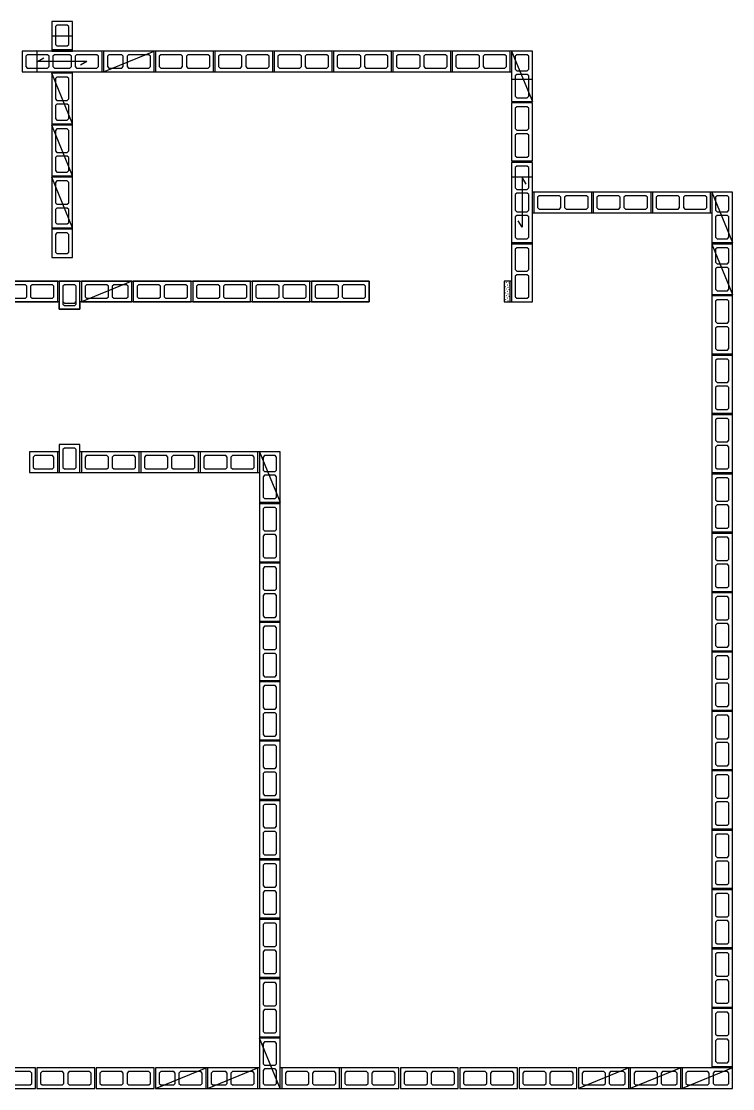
# Model space of a CAD drawing. Header units: metres. Extents: x 4.9 to 18, y -11.1 to 0.5.
# Drawn here: x 13.22 to 18.02, y -11.12 to -3.93 of the extents above; entities that cross this region are included whole.
import ezdxf

# ---------------------------------------------------------------- set-up
doc = ezdxf.new("R2010")
doc.units = ezdxf.units.M
doc.linetypes.add('ESTILO_TQS_0005', pattern=[0.4, 0.3, -0.1])
doc.layers.add('ESTRUTURA - ARQ-STA - BLOCOS_ESTRUTURAIS', color=250, linetype='Continuous')
doc.layers.add('F2_LAZOS_ALVENARIA', color=7, linetype='Continuous')

msp = doc.modelspace()

# ---------------------------------------------------------------- linework, layer by layer
at = {"layer": 'ESTRUTURA - ARQ-STA - BLOCOS_ESTRUTURAIS'}
for p, q in [((13.7799, -4.27), (14.1199, -4.13)), ((16.5299, -4.13), (16.6699, -4.47)), ((13.3337, -4.2), (13.377, -4.175)), ((13.6662, -4.2), (13.3337, -4.2)), ((13.6662, -4.2), (13.6229, -4.225)), ((13.5699, -4.62), (13.4299, -4.28)), ((13.5699, -4.97), (13.4299, -4.63)), ((13.5699, -5.32), (13.4299, -4.98)), ((16.5999, -4.9837), (16.5999, -5.3162)), ((16.5999, -4.9837), (16.6249, -5.027)), ((17.8799, -5.08), (18.0199, -5.42)), ((16.5999, -5.3162), (16.5749, -5.2729)), ((17.8799, -5.43), (18.0199, -5.77)), ((13.9699, -5.68), (13.6299, -5.82)), ((16.4799, -5.6816), (16.4799, -5.6816)), ((16.4799, -5.7037), (16.4799, -5.7037)), ((16.4799, -5.7258), (16.4799, -5.7258)), ((16.4799, -5.7479), (16.4799, -5.7479)), ((16.4832, -5.7446), (16.485, -5.7429)), ((16.4834, -5.7003), (16.4851, -5.6985)), ((16.4889, -5.7169), (16.4907, -5.7151)), ((16.4944, -5.7334), (16.4962, -5.7317)), ((16.4946, -5.6891), (16.4964, -5.6873)), ((16.4999, -5.75), (16.5017, -5.7482)), ((16.5001, -5.7056), (16.5019, -5.7039)), ((16.5056, -5.7222), (16.5074, -5.7204)), ((16.5088, -5.7191), (16.5088, -5.7191)), ((16.5112, -5.7388), (16.5129, -5.737)), ((16.5113, -5.6944), (16.5131, -5.6926)), ((16.5169, -5.711), (16.5186, -5.7092)), ((16.5176, -5.6881), (16.5176, -5.6881)), ((13.5049, -5.8175), (13.5149, -5.8275)), ((13.5849, -5.8275), (13.5949, -5.8175)), ((16.4799, -5.77), (16.4799, -5.77)), ((16.4799, -5.7921), (16.4799, -5.7921)), ((16.4799, -5.8142), (16.4799, -5.8142)), ((16.4823, -5.8119), (16.4823, -5.8119)), ((16.4828, -5.7892), (16.4846, -5.7874)), ((16.4882, -5.8059), (16.4899, -5.8042)), ((16.4887, -5.7612), (16.4905, -5.7595)), ((16.4911, -5.7809), (16.4911, -5.7809)), ((16.4941, -5.778), (16.4958, -5.7762)), ((16.4962, -5.82), (16.4962, -5.82)), ((16.4994, -5.7947), (16.5012, -5.793)), ((16.5047, -5.8115), (16.5065, -5.8097)), ((16.5053, -5.7667), (16.507, -5.765)), ((16.5106, -5.7835), (16.5124, -5.7817)), ((16.516, -5.8002), (16.5177, -5.7985)), ((16.5165, -5.7555), (16.5183, -5.7538)), ((16.5183, -5.82), (16.5183, -5.82)), ((13.5149, -5.8275), (13.5849, -5.8275)), ((14.8299, -6.83), (14.9699, -7.17)), ((14.9699, -11.12), (14.8299, -10.78)), ((14.1299, -11.12), (14.4699, -10.98)), ((14.4799, -11.12), (14.8199, -10.98)), ((17.3199, -10.98), (16.9799, -11.12)), ((17.6699, -10.98), (17.3299, -11.12)), ((18.0199, -10.98), (17.6799, -11.12))]:
    msp.add_line(p, q, dxfattribs=at)
at = {"layer": 'ESTRUTURA - ARQ-STA - BLOCOS_ESTRUTURAIS', "linetype": 'Continuous'}
msp.add_lwpolyline([(13.5699, -4.12), (13.5699, -3.93), (13.4299, -3.93), (13.4299, -4.12), (13.5699, -4.12)], dxfattribs=at)
at = {"layer": 'ESTRUTURA - ARQ-STA - BLOCOS_ESTRUTURAIS', "linetype": 'ESTILO_TQS_0005'}
msp.add_lwpolyline([(13.5349, -4.095), (13.5449, -4.085), (13.5449, -3.965), (13.5349, -3.955), (13.4649, -3.955), (13.4549, -3.965), (13.4549, -4.085), (13.4649, -4.095), (13.5349, -4.095)], dxfattribs=at)
at = {"layer": 'ESTRUTURA - ARQ-STA - BLOCOS_ESTRUTURAIS'}
for points in [[(13.2299, -4.27), (13.7699, -4.27), (13.7699, -4.13), (13.2299, -4.13), (13.2299, -4.27)], [(13.2549, -4.235), (13.2649, -4.245), (13.4024, -4.245), (13.4124, -4.235), (13.4124, -4.165), (13.4024, -4.155), (13.2649, -4.155), (13.2549, -4.165), (13.2549, -4.235)], [(13.4374, -4.235), (13.4474, -4.245), (13.5524, -4.245), (13.5624, -4.235), (13.5624, -4.165), (13.5524, -4.155), (13.4474, -4.155), (13.4374, -4.165), (13.4374, -4.235)], [(13.5874, -4.235), (13.5974, -4.245), (13.7349, -4.245), (13.7449, -4.235), (13.7449, -4.165), (13.7349, -4.155), (13.5974, -4.155), (13.5874, -4.165), (13.5874, -4.235)], [(13.7799, -4.27), (14.1199, -4.27), (14.1199, -4.13), (13.7799, -4.13), (13.7799, -4.27)], [(13.8049, -4.235), (13.8149, -4.245), (13.9024, -4.245), (13.9124, -4.235), (13.9124, -4.165), (13.9024, -4.155), (13.8149, -4.155), (13.8049, -4.165), (13.8049, -4.235)], [(13.9374, -4.235), (13.9474, -4.245), (14.0849, -4.245), (14.0949, -4.235), (14.0949, -4.165), (14.0849, -4.155), (13.9474, -4.155), (13.9374, -4.165), (13.9374, -4.235)], [(14.5199, -4.13), (14.1299, -4.13), (14.1299, -4.27), (14.5199, -4.27), (14.5199, -4.13)], [(14.3124, -4.165), (14.3024, -4.155), (14.1649, -4.155), (14.1549, -4.165), (14.1549, -4.235), (14.1649, -4.245), (14.3024, -4.245), (14.3124, -4.235), (14.3124, -4.165)], [(14.4949, -4.165), (14.4849, -4.155), (14.3474, -4.155), (14.3374, -4.165), (14.3374, -4.235), (14.3474, -4.245), (14.4849, -4.245), (14.4949, -4.235), (14.4949, -4.165)], [(14.9199, -4.13), (14.5299, -4.13), (14.5299, -4.27), (14.9199, -4.27), (14.9199, -4.13)], [(14.7124, -4.165), (14.7024, -4.155), (14.5649, -4.155), (14.5549, -4.165), (14.5549, -4.235), (14.5649, -4.245), (14.7024, -4.245), (14.7124, -4.235), (14.7124, -4.165)], [(14.8949, -4.165), (14.8849, -4.155), (14.7474, -4.155), (14.7374, -4.165), (14.7374, -4.235), (14.7474, -4.245), (14.8849, -4.245), (14.8949, -4.235), (14.8949, -4.165)], [(15.3199, -4.13), (14.9299, -4.13), (14.9299, -4.27), (15.3199, -4.27), (15.3199, -4.13)], [(15.1124, -4.165), (15.1024, -4.155), (14.9649, -4.155), (14.9549, -4.165), (14.9549, -4.235), (14.9649, -4.245), (15.1024, -4.245), (15.1124, -4.235), (15.1124, -4.165)], [(15.2949, -4.165), (15.2849, -4.155), (15.1474, -4.155), (15.1374, -4.165), (15.1374, -4.235), (15.1474, -4.245), (15.2849, -4.245), (15.2949, -4.235), (15.2949, -4.165)], [(15.7199, -4.13), (15.3299, -4.13), (15.3299, -4.27), (15.7199, -4.27), (15.7199, -4.13)], [(15.5124, -4.165), (15.5024, -4.155), (15.3649, -4.155), (15.3549, -4.165), (15.3549, -4.235), (15.3649, -4.245), (15.5024, -4.245), (15.5124, -4.235), (15.5124, -4.165)], [(15.6949, -4.165), (15.6849, -4.155), (15.5474, -4.155), (15.5374, -4.165), (15.5374, -4.235), (15.5474, -4.245), (15.6849, -4.245), (15.6949, -4.235), (15.6949, -4.165)], [(16.1199, -4.13), (15.7299, -4.13), (15.7299, -4.27), (16.1199, -4.27), (16.1199, -4.13)], [(15.9124, -4.165), (15.9024, -4.155), (15.7649, -4.155), (15.7549, -4.165), (15.7549, -4.235), (15.7649, -4.245), (15.9024, -4.245), (15.9124, -4.235), (15.9124, -4.165)], [(16.0949, -4.165), (16.0849, -4.155), (15.9474, -4.155), (15.9374, -4.165), (15.9374, -4.235), (15.9474, -4.245), (16.0849, -4.245), (16.0949, -4.235), (16.0949, -4.165)], [(16.5199, -4.13), (16.1299, -4.13), (16.1299, -4.27), (16.5199, -4.27), (16.5199, -4.13)], [(16.3124, -4.165), (16.3024, -4.155), (16.1649, -4.155), (16.1549, -4.165), (16.1549, -4.235), (16.1649, -4.245), (16.3024, -4.245), (16.3124, -4.235), (16.3124, -4.165)], [(16.4949, -4.165), (16.4849, -4.155), (16.3474, -4.155), (16.3374, -4.165), (16.3374, -4.235), (16.3474, -4.245), (16.4849, -4.245), (16.4949, -4.235), (16.4949, -4.165)], [(16.5299, -4.13), (16.5299, -4.47), (16.6699, -4.47), (16.6699, -4.13), (16.5299, -4.13)], [(16.5649, -4.155), (16.5549, -4.165), (16.5549, -4.2525), (16.5649, -4.2625), (16.6349, -4.2625), (16.6449, -4.2525), (16.6449, -4.165), (16.6349, -4.155), (16.5649, -4.155)], [(13.5699, -4.62), (13.5699, -4.28), (13.4299, -4.28), (13.4299, -4.62), (13.5699, -4.62)], [(13.5349, -4.4625), (13.5449, -4.4525), (13.5449, -4.315), (13.5349, -4.305), (13.4649, -4.305), (13.4549, -4.315), (13.4549, -4.4525), (13.4649, -4.4625), (13.5349, -4.4625)], [(16.5649, -4.2875), (16.5549, -4.2975), (16.5549, -4.435), (16.5649, -4.445), (16.6349, -4.445), (16.6449, -4.435), (16.6449, -4.2975), (16.6349, -4.2875), (16.5649, -4.2875)], [(13.5349, -4.595), (13.5449, -4.585), (13.5449, -4.4975), (13.5349, -4.4875), (13.4649, -4.4875), (13.4549, -4.4975), (13.4549, -4.585), (13.4649, -4.595), (13.5349, -4.595)], [(16.6699, -4.87), (16.6699, -4.48), (16.5299, -4.48), (16.5299, -4.87), (16.6699, -4.87)], [(16.6349, -4.6625), (16.6449, -4.6525), (16.6449, -4.515), (16.6349, -4.505), (16.5649, -4.505), (16.5549, -4.515), (16.5549, -4.6525), (16.5649, -4.6625), (16.6349, -4.6625)], [(13.5699, -4.97), (13.5699, -4.63), (13.4299, -4.63), (13.4299, -4.97), (13.5699, -4.97)], [(13.5349, -4.8125), (13.5449, -4.8025), (13.5449, -4.665), (13.5349, -4.655), (13.4649, -4.655), (13.4549, -4.665), (13.4549, -4.8025), (13.4649, -4.8125), (13.5349, -4.8125)], [(16.6349, -4.845), (16.6449, -4.835), (16.6449, -4.6975), (16.6349, -4.6875), (16.5649, -4.6875), (16.5549, -4.6975), (16.5549, -4.835), (16.5649, -4.845), (16.6349, -4.845)], [(13.5349, -4.945), (13.5449, -4.935), (13.5449, -4.8475), (13.5349, -4.8375), (13.4649, -4.8375), (13.4549, -4.8475), (13.4549, -4.935), (13.4649, -4.945), (13.5349, -4.945)], [(16.6699, -5.42), (16.6699, -4.88), (16.5299, -4.88), (16.5299, -5.42), (16.6699, -5.42)], [(16.6349, -5.0625), (16.6449, -5.0525), (16.6449, -4.915), (16.6349, -4.905), (16.5649, -4.905), (16.5549, -4.915), (16.5549, -5.0525), (16.5649, -5.0625), (16.6349, -5.0625)], [(13.5699, -5.32), (13.5699, -4.98), (13.4299, -4.98), (13.4299, -5.32), (13.5699, -5.32)], [(13.5349, -5.1625), (13.5449, -5.1525), (13.5449, -5.015), (13.5349, -5.005), (13.4649, -5.005), (13.4549, -5.015), (13.4549, -5.1525), (13.4649, -5.1625), (13.5349, -5.1625)], [(16.6349, -5.2125), (16.6449, -5.2025), (16.6449, -5.0975), (16.6349, -5.0875), (16.5649, -5.0875), (16.5549, -5.0975), (16.5549, -5.2025), (16.5649, -5.2125), (16.6349, -5.2125)], [(17.0699, -5.08), (16.6799, -5.08), (16.6799, -5.22), (17.0699, -5.22), (17.0699, -5.08)], [(17.4699, -5.08), (17.0799, -5.08), (17.0799, -5.22), (17.4699, -5.22), (17.4699, -5.08)], [(17.8699, -5.08), (17.4799, -5.08), (17.4799, -5.22), (17.8699, -5.22), (17.8699, -5.08)], [(17.8799, -5.08), (17.8799, -5.42), (18.0199, -5.42), (18.0199, -5.08), (17.8799, -5.08)], [(16.8624, -5.115), (16.8524, -5.105), (16.7149, -5.105), (16.7049, -5.115), (16.7049, -5.185), (16.7149, -5.195), (16.8524, -5.195), (16.8624, -5.185), (16.8624, -5.115)], [(17.0449, -5.115), (17.0349, -5.105), (16.8974, -5.105), (16.8874, -5.115), (16.8874, -5.185), (16.8974, -5.195), (17.0349, -5.195), (17.0449, -5.185), (17.0449, -5.115)], [(17.2624, -5.115), (17.2524, -5.105), (17.1149, -5.105), (17.1049, -5.115), (17.1049, -5.185), (17.1149, -5.195), (17.2524, -5.195), (17.2624, -5.185), (17.2624, -5.115)], [(17.4449, -5.115), (17.4349, -5.105), (17.2974, -5.105), (17.2874, -5.115), (17.2874, -5.185), (17.2974, -5.195), (17.4349, -5.195), (17.4449, -5.185), (17.4449, -5.115)], [(17.6624, -5.115), (17.6524, -5.105), (17.5149, -5.105), (17.5049, -5.115), (17.5049, -5.185), (17.5149, -5.195), (17.6524, -5.195), (17.6624, -5.185), (17.6624, -5.115)], [(17.8449, -5.115), (17.8349, -5.105), (17.6974, -5.105), (17.6874, -5.115), (17.6874, -5.185), (17.6974, -5.195), (17.8349, -5.195), (17.8449, -5.185), (17.8449, -5.115)], [(17.9149, -5.105), (17.9049, -5.115), (17.9049, -5.2025), (17.9149, -5.2125), (17.9849, -5.2125), (17.9949, -5.2025), (17.9949, -5.115), (17.9849, -5.105), (17.9149, -5.105)], [(13.5349, -5.295), (13.5449, -5.285), (13.5449, -5.1975), (13.5349, -5.1875), (13.4649, -5.1875), (13.4549, -5.1975), (13.4549, -5.285), (13.4649, -5.295), (13.5349, -5.295)], [(16.6349, -5.395), (16.6449, -5.385), (16.6449, -5.2475), (16.6349, -5.2375), (16.5649, -5.2375), (16.5549, -5.2475), (16.5549, -5.385), (16.5649, -5.395), (16.6349, -5.395)], [(17.9149, -5.2375), (17.9049, -5.2475), (17.9049, -5.385), (17.9149, -5.395), (17.9849, -5.395), (17.9949, -5.385), (17.9949, -5.2475), (17.9849, -5.2375), (17.9149, -5.2375)], [(13.5699, -5.52), (13.5699, -5.33), (13.4299, -5.33), (13.4299, -5.52), (13.5699, -5.52)], [(13.5349, -5.495), (13.5449, -5.485), (13.5449, -5.365), (13.5349, -5.355), (13.4649, -5.355), (13.4549, -5.365), (13.4549, -5.485), (13.4649, -5.495), (13.5349, -5.495)], [(16.6699, -5.82), (16.6699, -5.43), (16.5299, -5.43), (16.5299, -5.82), (16.6699, -5.82)], [(16.6349, -5.6125), (16.6449, -5.6025), (16.6449, -5.465), (16.6349, -5.455), (16.5649, -5.455), (16.5549, -5.465), (16.5549, -5.6025), (16.5649, -5.6125), (16.6349, -5.6125)], [(17.8799, -5.43), (17.8799, -5.77), (18.0199, -5.77), (18.0199, -5.43), (17.8799, -5.43)], [(17.9149, -5.455), (17.9049, -5.465), (17.9049, -5.5525), (17.9149, -5.5625), (17.9849, -5.5625), (17.9949, -5.5525), (17.9949, -5.465), (17.9849, -5.455), (17.9149, -5.455)], [(17.9149, -5.5875), (17.9049, -5.5975), (17.9049, -5.735), (17.9149, -5.745), (17.9849, -5.745), (17.9949, -5.735), (17.9949, -5.5975), (17.9849, -5.5875), (17.9149, -5.5875)], [(13.0799, -5.82), (13.4699, -5.82), (13.4699, -5.68), (13.0799, -5.68), (13.0799, -5.82)], [(13.6199, -5.87), (13.6199, -5.68), (13.4799, -5.68), (13.4799, -5.87), (13.6199, -5.87)], [(13.9699, -5.68), (13.6299, -5.68), (13.6299, -5.82), (13.9699, -5.82), (13.9699, -5.68)], [(14.3699, -5.68), (13.9799, -5.68), (13.9799, -5.82), (14.3699, -5.82), (14.3699, -5.68)], [(14.7699, -5.68), (14.3799, -5.68), (14.3799, -5.82), (14.7699, -5.82), (14.7699, -5.68)], [(15.1699, -5.68), (14.7799, -5.68), (14.7799, -5.82), (15.1699, -5.82), (15.1699, -5.68)], [(15.5699, -5.68), (15.1799, -5.68), (15.1799, -5.82), (15.5699, -5.82), (15.5699, -5.68)], [(16.4799, -5.82), (16.5199, -5.82), (16.5199, -5.68), (16.4799, -5.68), (16.4799, -5.82)], [(16.6349, -5.795), (16.6449, -5.785), (16.6449, -5.6475), (16.6349, -5.6375), (16.5649, -5.6375), (16.5549, -5.6475), (16.5549, -5.785), (16.5649, -5.795), (16.6349, -5.795)], [(13.1049, -5.785), (13.1149, -5.795), (13.2524, -5.795), (13.2624, -5.785), (13.2624, -5.715), (13.2524, -5.705), (13.1149, -5.705), (13.1049, -5.715), (13.1049, -5.785)], [(13.2874, -5.785), (13.2974, -5.795), (13.4349, -5.795), (13.4449, -5.785), (13.4449, -5.715), (13.4349, -5.705), (13.2974, -5.705), (13.2874, -5.715), (13.2874, -5.785)], [(13.5849, -5.845), (13.5949, -5.835), (13.5949, -5.715), (13.5849, -5.705), (13.5149, -5.705), (13.5049, -5.715), (13.5049, -5.835), (13.5149, -5.845), (13.5849, -5.845)], [(13.8124, -5.715), (13.8024, -5.705), (13.6649, -5.705), (13.6549, -5.715), (13.6549, -5.785), (13.6649, -5.795), (13.8024, -5.795), (13.8124, -5.785), (13.8124, -5.715)], [(13.9449, -5.715), (13.9349, -5.705), (13.8474, -5.705), (13.8374, -5.715), (13.8374, -5.785), (13.8474, -5.795), (13.9349, -5.795), (13.9449, -5.785), (13.9449, -5.715)], [(14.1624, -5.715), (14.1524, -5.705), (14.0149, -5.705), (14.0049, -5.715), (14.0049, -5.785), (14.0149, -5.795), (14.1524, -5.795), (14.1624, -5.785), (14.1624, -5.715)], [(14.3449, -5.715), (14.3349, -5.705), (14.1974, -5.705), (14.1874, -5.715), (14.1874, -5.785), (14.1974, -5.795), (14.3349, -5.795), (14.3449, -5.785), (14.3449, -5.715)], [(14.5624, -5.715), (14.5524, -5.705), (14.4149, -5.705), (14.4049, -5.715), (14.4049, -5.785), (14.4149, -5.795), (14.5524, -5.795), (14.5624, -5.785), (14.5624, -5.715)], [(14.7449, -5.715), (14.7349, -5.705), (14.5974, -5.705), (14.5874, -5.715), (14.5874, -5.785), (14.5974, -5.795), (14.7349, -5.795), (14.7449, -5.785), (14.7449, -5.715)], [(14.9624, -5.715), (14.9524, -5.705), (14.8149, -5.705), (14.8049, -5.715), (14.8049, -5.785), (14.8149, -5.795), (14.9524, -5.795), (14.9624, -5.785), (14.9624, -5.715)], [(15.1449, -5.715), (15.1349, -5.705), (14.9974, -5.705), (14.9874, -5.715), (14.9874, -5.785), (14.9974, -5.795), (15.1349, -5.795), (15.1449, -5.785), (15.1449, -5.715)], [(15.3624, -5.715), (15.3524, -5.705), (15.2149, -5.705), (15.2049, -5.715), (15.2049, -5.785), (15.2149, -5.795), (15.3524, -5.795), (15.3624, -5.785), (15.3624, -5.715)], [(15.5449, -5.715), (15.5349, -5.705), (15.3974, -5.705), (15.3874, -5.715), (15.3874, -5.785), (15.3974, -5.795), (15.5349, -5.795), (15.5449, -5.785), (15.5449, -5.715)], [(18.0199, -6.17), (18.0199, -5.78), (17.8799, -5.78), (17.8799, -6.17), (18.0199, -6.17)], [(17.9849, -5.9625), (17.9949, -5.9525), (17.9949, -5.815), (17.9849, -5.805), (17.9149, -5.805), (17.9049, -5.815), (17.9049, -5.9525), (17.9149, -5.9625), (17.9849, -5.9625)], [(17.9149, -5.805), (17.9049, -5.815), (17.9049, -5.9525), (17.9149, -5.9625), (17.9849, -5.9625), (17.9949, -5.9525), (17.9949, -5.815), (17.9849, -5.805), (17.9149, -5.805)], [(17.9849, -6.145), (17.9949, -6.135), (17.9949, -5.9975), (17.9849, -5.9875), (17.9149, -5.9875), (17.9049, -5.9975), (17.9049, -6.135), (17.9149, -6.145), (17.9849, -6.145)], [(18.0199, -6.57), (18.0199, -6.18), (17.8799, -6.18), (17.8799, -6.57), (18.0199, -6.57)], [(17.9849, -6.3625), (17.9949, -6.3525), (17.9949, -6.215), (17.9849, -6.205), (17.9149, -6.205), (17.9049, -6.215), (17.9049, -6.3525), (17.9149, -6.3625), (17.9849, -6.3625)], [(17.9849, -6.545), (17.9949, -6.535), (17.9949, -6.3975), (17.9849, -6.3875), (17.9149, -6.3875), (17.9049, -6.3975), (17.9049, -6.535), (17.9149, -6.545), (17.9849, -6.545)], [(18.0199, -6.97), (18.0199, -6.58), (17.8799, -6.58), (17.8799, -6.97), (18.0199, -6.97)], [(17.9849, -6.7625), (17.9949, -6.7525), (17.9949, -6.615), (17.9849, -6.605), (17.9149, -6.605), (17.9049, -6.615), (17.9049, -6.7525), (17.9149, -6.7625), (17.9849, -6.7625)], [(17.9149, -6.605), (17.9049, -6.615), (17.9049, -6.7525), (17.9149, -6.7625), (17.9849, -6.7625), (17.9949, -6.7525), (17.9949, -6.615), (17.9849, -6.605), (17.9149, -6.605)], [(13.2799, -6.97), (13.4699, -6.97), (13.4699, -6.83), (13.2799, -6.83), (13.2799, -6.97)], [(13.6199, -6.97), (13.6199, -6.78), (13.4799, -6.78), (13.4799, -6.97), (13.6199, -6.97)], [(13.5849, -6.945), (13.5949, -6.935), (13.5949, -6.815), (13.5849, -6.805), (13.5149, -6.805), (13.5049, -6.815), (13.5049, -6.935), (13.5149, -6.945), (13.5849, -6.945)], [(14.0199, -6.83), (13.6299, -6.83), (13.6299, -6.97), (14.0199, -6.97), (14.0199, -6.83)], [(14.4199, -6.83), (14.0299, -6.83), (14.0299, -6.97), (14.4199, -6.97), (14.4199, -6.83)], [(14.8199, -6.83), (14.4299, -6.83), (14.4299, -6.97), (14.8199, -6.97), (14.8199, -6.83)], [(14.8299, -6.83), (14.8299, -7.17), (14.9699, -7.17), (14.9699, -6.83), (14.8299, -6.83)], [(17.9849, -6.945), (17.9949, -6.935), (17.9949, -6.7975), (17.9849, -6.7875), (17.9149, -6.7875), (17.9049, -6.7975), (17.9049, -6.935), (17.9149, -6.945), (17.9849, -6.945)], [(13.3049, -6.935), (13.3149, -6.945), (13.4349, -6.945), (13.4449, -6.935), (13.4449, -6.865), (13.4349, -6.855), (13.3149, -6.855), (13.3049, -6.865), (13.3049, -6.935)], [(13.8124, -6.865), (13.8024, -6.855), (13.6649, -6.855), (13.6549, -6.865), (13.6549, -6.935), (13.6649, -6.945), (13.8024, -6.945), (13.8124, -6.935), (13.8124, -6.865)], [(13.9949, -6.865), (13.9849, -6.855), (13.8474, -6.855), (13.8374, -6.865), (13.8374, -6.935), (13.8474, -6.945), (13.9849, -6.945), (13.9949, -6.935), (13.9949, -6.865)], [(14.2124, -6.865), (14.2024, -6.855), (14.0649, -6.855), (14.0549, -6.865), (14.0549, -6.935), (14.0649, -6.945), (14.2024, -6.945), (14.2124, -6.935), (14.2124, -6.865)], [(14.3949, -6.865), (14.3849, -6.855), (14.2474, -6.855), (14.2374, -6.865), (14.2374, -6.935), (14.2474, -6.945), (14.3849, -6.945), (14.3949, -6.935), (14.3949, -6.865)], [(14.6124, -6.865), (14.6024, -6.855), (14.4649, -6.855), (14.4549, -6.865), (14.4549, -6.935), (14.4649, -6.945), (14.6024, -6.945), (14.6124, -6.935), (14.6124, -6.865)], [(14.7949, -6.865), (14.7849, -6.855), (14.6474, -6.855), (14.6374, -6.865), (14.6374, -6.935), (14.6474, -6.945), (14.7849, -6.945), (14.7949, -6.935), (14.7949, -6.865)], [(14.8649, -6.855), (14.8549, -6.865), (14.8549, -6.9525), (14.8649, -6.9625), (14.9349, -6.9625), (14.9449, -6.9525), (14.9449, -6.865), (14.9349, -6.855), (14.8649, -6.855)], [(14.8649, -6.9875), (14.8549, -6.9975), (14.8549, -7.135), (14.8649, -7.145), (14.9349, -7.145), (14.9449, -7.135), (14.9449, -6.9975), (14.9349, -6.9875), (14.8649, -6.9875)], [(18.0199, -7.37), (18.0199, -6.98), (17.8799, -6.98), (17.8799, -7.37), (18.0199, -7.37)], [(17.9849, -7.1625), (17.9949, -7.1525), (17.9949, -7.015), (17.9849, -7.005), (17.9149, -7.005), (17.9049, -7.015), (17.9049, -7.1525), (17.9149, -7.1625), (17.9849, -7.1625)], [(14.9699, -7.57), (14.9699, -7.18), (14.8299, -7.18), (14.8299, -7.57), (14.9699, -7.57)], [(17.9849, -7.345), (17.9949, -7.335), (17.9949, -7.1975), (17.9849, -7.1875), (17.9149, -7.1875), (17.9049, -7.1975), (17.9049, -7.335), (17.9149, -7.345), (17.9849, -7.345)], [(14.9349, -7.3625), (14.9449, -7.3525), (14.9449, -7.215), (14.9349, -7.205), (14.8649, -7.205), (14.8549, -7.215), (14.8549, -7.3525), (14.8649, -7.3625), (14.9349, -7.3625)], [(14.9349, -7.545), (14.9449, -7.535), (14.9449, -7.3975), (14.9349, -7.3875), (14.8649, -7.3875), (14.8549, -7.3975), (14.8549, -7.535), (14.8649, -7.545), (14.9349, -7.545)], [(18.0199, -7.77), (18.0199, -7.38), (17.8799, -7.38), (17.8799, -7.77), (18.0199, -7.77)], [(17.9849, -7.5625), (17.9949, -7.5525), (17.9949, -7.415), (17.9849, -7.405), (17.9149, -7.405), (17.9049, -7.415), (17.9049, -7.5525), (17.9149, -7.5625), (17.9849, -7.5625)], [(17.9149, -7.405), (17.9049, -7.415), (17.9049, -7.5525), (17.9149, -7.5625), (17.9849, -7.5625), (17.9949, -7.5525), (17.9949, -7.415), (17.9849, -7.405), (17.9149, -7.405)], [(14.9699, -7.97), (14.9699, -7.58), (14.8299, -7.58), (14.8299, -7.97), (14.9699, -7.97)], [(14.9349, -7.7625), (14.9449, -7.7525), (14.9449, -7.615), (14.9349, -7.605), (14.8649, -7.605), (14.8549, -7.615), (14.8549, -7.7525), (14.8649, -7.7625), (14.9349, -7.7625)], [(17.9849, -7.745), (17.9949, -7.735), (17.9949, -7.5975), (17.9849, -7.5875), (17.9149, -7.5875), (17.9049, -7.5975), (17.9049, -7.735), (17.9149, -7.745), (17.9849, -7.745)], [(14.9349, -7.945), (14.9449, -7.935), (14.9449, -7.7975), (14.9349, -7.7875), (14.8649, -7.7875), (14.8549, -7.7975), (14.8549, -7.935), (14.8649, -7.945), (14.9349, -7.945)], [(18.0199, -8.17), (18.0199, -7.78), (17.8799, -7.78), (17.8799, -8.17), (18.0199, -8.17)], [(17.9849, -7.9625), (17.9949, -7.9525), (17.9949, -7.815), (17.9849, -7.805), (17.9149, -7.805), (17.9049, -7.815), (17.9049, -7.9525), (17.9149, -7.9625), (17.9849, -7.9625)], [(14.9699, -8.37), (14.9699, -7.98), (14.8299, -7.98), (14.8299, -8.37), (14.9699, -8.37)], [(14.9349, -8.1625), (14.9449, -8.1525), (14.9449, -8.015), (14.9349, -8.005), (14.8649, -8.005), (14.8549, -8.015), (14.8549, -8.1525), (14.8649, -8.1625), (14.9349, -8.1625)], [(17.9849, -8.145), (17.9949, -8.135), (17.9949, -7.9975), (17.9849, -7.9875), (17.9149, -7.9875), (17.9049, -7.9975), (17.9049, -8.135), (17.9149, -8.145), (17.9849, -8.145)], [(14.9349, -8.345), (14.9449, -8.335), (14.9449, -8.1975), (14.9349, -8.1875), (14.8649, -8.1875), (14.8549, -8.1975), (14.8549, -8.335), (14.8649, -8.345), (14.9349, -8.345)], [(18.0199, -8.57), (18.0199, -8.18), (17.8799, -8.18), (17.8799, -8.57), (18.0199, -8.57)], [(17.9849, -8.3625), (17.9949, -8.3525), (17.9949, -8.215), (17.9849, -8.205), (17.9149, -8.205), (17.9049, -8.215), (17.9049, -8.3525), (17.9149, -8.3625), (17.9849, -8.3625)], [(14.9699, -8.77), (14.9699, -8.38), (14.8299, -8.38), (14.8299, -8.77), (14.9699, -8.77)], [(14.9349, -8.5625), (14.9449, -8.5525), (14.9449, -8.415), (14.9349, -8.405), (14.8649, -8.405), (14.8549, -8.415), (14.8549, -8.5525), (14.8649, -8.5625), (14.9349, -8.5625)], [(17.9849, -8.545), (17.9949, -8.535), (17.9949, -8.3975), (17.9849, -8.3875), (17.9149, -8.3875), (17.9049, -8.3975), (17.9049, -8.535), (17.9149, -8.545), (17.9849, -8.545)], [(14.9349, -8.745), (14.9449, -8.735), (14.9449, -8.5975), (14.9349, -8.5875), (14.8649, -8.5875), (14.8549, -8.5975), (14.8549, -8.735), (14.8649, -8.745), (14.9349, -8.745)], [(18.0199, -8.97), (18.0199, -8.58), (17.8799, -8.58), (17.8799, -8.97), (18.0199, -8.97)], [(17.9849, -8.7625), (17.9949, -8.7525), (17.9949, -8.615), (17.9849, -8.605), (17.9149, -8.605), (17.9049, -8.615), (17.9049, -8.7525), (17.9149, -8.7625), (17.9849, -8.7625)], [(17.9149, -8.605), (17.9049, -8.615), (17.9049, -8.7525), (17.9149, -8.7625), (17.9849, -8.7625), (17.9949, -8.7525), (17.9949, -8.615), (17.9849, -8.605), (17.9149, -8.605)], [(14.9699, -9.17), (14.9699, -8.78), (14.8299, -8.78), (14.8299, -9.17), (14.9699, -9.17)], [(14.9349, -8.9625), (14.9449, -8.9525), (14.9449, -8.815), (14.9349, -8.805), (14.8649, -8.805), (14.8549, -8.815), (14.8549, -8.9525), (14.8649, -8.9625), (14.9349, -8.9625)], [(17.9849, -8.945), (17.9949, -8.935), (17.9949, -8.7975), (17.9849, -8.7875), (17.9149, -8.7875), (17.9049, -8.7975), (17.9049, -8.935), (17.9149, -8.945), (17.9849, -8.945)], [(14.9349, -9.145), (14.9449, -9.135), (14.9449, -8.9975), (14.9349, -8.9875), (14.8649, -8.9875), (14.8549, -8.9975), (14.8549, -9.135), (14.8649, -9.145), (14.9349, -9.145)], [(18.0199, -9.37), (18.0199, -8.98), (17.8799, -8.98), (17.8799, -9.37), (18.0199, -9.37)], [(17.9849, -9.1625), (17.9949, -9.1525), (17.9949, -9.015), (17.9849, -9.005), (17.9149, -9.005), (17.9049, -9.015), (17.9049, -9.1525), (17.9149, -9.1625), (17.9849, -9.1625)], [(14.9699, -9.57), (14.9699, -9.18), (14.8299, -9.18), (14.8299, -9.57), (14.9699, -9.57)], [(17.9849, -9.345), (17.9949, -9.335), (17.9949, -9.1975), (17.9849, -9.1875), (17.9149, -9.1875), (17.9049, -9.1975), (17.9049, -9.335), (17.9149, -9.345), (17.9849, -9.345)], [(14.9349, -9.3625), (14.9449, -9.3525), (14.9449, -9.215), (14.9349, -9.205), (14.8649, -9.205), (14.8549, -9.215), (14.8549, -9.3525), (14.8649, -9.3625), (14.9349, -9.3625)], [(14.9349, -9.545), (14.9449, -9.535), (14.9449, -9.3975), (14.9349, -9.3875), (14.8649, -9.3875), (14.8549, -9.3975), (14.8549, -9.535), (14.8649, -9.545), (14.9349, -9.545)], [(18.0199, -9.77), (18.0199, -9.38), (17.8799, -9.38), (17.8799, -9.77), (18.0199, -9.77)], [(17.9849, -9.5625), (17.9949, -9.5525), (17.9949, -9.415), (17.9849, -9.405), (17.9149, -9.405), (17.9049, -9.415), (17.9049, -9.5525), (17.9149, -9.5625), (17.9849, -9.5625)], [(17.9149, -9.405), (17.9049, -9.415), (17.9049, -9.5525), (17.9149, -9.5625), (17.9849, -9.5625), (17.9949, -9.5525), (17.9949, -9.415), (17.9849, -9.405), (17.9149, -9.405)], [(14.9699, -9.97), (14.9699, -9.58), (14.8299, -9.58), (14.8299, -9.97), (14.9699, -9.97)], [(14.9349, -9.7625), (14.9449, -9.7525), (14.9449, -9.615), (14.9349, -9.605), (14.8649, -9.605), (14.8549, -9.615), (14.8549, -9.7525), (14.8649, -9.7625), (14.9349, -9.7625)], [(17.9849, -9.745), (17.9949, -9.735), (17.9949, -9.5975), (17.9849, -9.5875), (17.9149, -9.5875), (17.9049, -9.5975), (17.9049, -9.735), (17.9149, -9.745), (17.9849, -9.745)], [(14.9349, -9.945), (14.9449, -9.935), (14.9449, -9.7975), (14.9349, -9.7875), (14.8649, -9.7875), (14.8549, -9.7975), (14.8549, -9.935), (14.8649, -9.945), (14.9349, -9.945)], [(18.0199, -10.17), (18.0199, -9.78), (17.8799, -9.78), (17.8799, -10.17), (18.0199, -10.17)], [(17.9849, -9.9625), (17.9949, -9.9525), (17.9949, -9.815), (17.9849, -9.805), (17.9149, -9.805), (17.9049, -9.815), (17.9049, -9.9525), (17.9149, -9.9625), (17.9849, -9.9625)], [(14.9699, -10.37), (14.9699, -9.98), (14.8299, -9.98), (14.8299, -10.37), (14.9699, -10.37)], [(17.9849, -10.145), (17.9949, -10.135), (17.9949, -9.9975), (17.9849, -9.9875), (17.9149, -9.9875), (17.9049, -9.9975), (17.9049, -10.135), (17.9149, -10.145), (17.9849, -10.145)], [(14.9349, -10.1625), (14.9449, -10.1525), (14.9449, -10.015), (14.9349, -10.005), (14.8649, -10.005), (14.8549, -10.015), (14.8549, -10.1525), (14.8649, -10.1625), (14.9349, -10.1625)], [(14.9349, -10.345), (14.9449, -10.335), (14.9449, -10.1975), (14.9349, -10.1875), (14.8649, -10.1875), (14.8549, -10.1975), (14.8549, -10.335), (14.8649, -10.345), (14.9349, -10.345)], [(18.0199, -10.57), (18.0199, -10.18), (17.8799, -10.18), (17.8799, -10.57), (18.0199, -10.57)], [(17.9849, -10.3625), (17.9949, -10.3525), (17.9949, -10.215), (17.9849, -10.205), (17.9149, -10.205), (17.9049, -10.215), (17.9049, -10.3525), (17.9149, -10.3625), (17.9849, -10.3625)], [(17.9149, -10.205), (17.9049, -10.215), (17.9049, -10.3525), (17.9149, -10.3625), (17.9849, -10.3625), (17.9949, -10.3525), (17.9949, -10.215), (17.9849, -10.205), (17.9149, -10.205)], [(14.9699, -10.77), (14.9699, -10.38), (14.8299, -10.38), (14.8299, -10.77), (14.9699, -10.77)], [(14.9349, -10.5625), (14.9449, -10.5525), (14.9449, -10.415), (14.9349, -10.405), (14.8649, -10.405), (14.8549, -10.415), (14.8549, -10.5525), (14.8649, -10.5625), (14.9349, -10.5625)], [(17.9849, -10.545), (17.9949, -10.535), (17.9949, -10.3975), (17.9849, -10.3875), (17.9149, -10.3875), (17.9049, -10.3975), (17.9049, -10.535), (17.9149, -10.545), (17.9849, -10.545)], [(14.9349, -10.745), (14.9449, -10.735), (14.9449, -10.5975), (14.9349, -10.5875), (14.8649, -10.5875), (14.8549, -10.5975), (14.8549, -10.735), (14.8649, -10.745), (14.9349, -10.745)], [(18.0199, -10.97), (18.0199, -10.58), (17.8799, -10.58), (17.8799, -10.97), (18.0199, -10.97)], [(17.9849, -10.7625), (17.9949, -10.7525), (17.9949, -10.615), (17.9849, -10.605), (17.9149, -10.605), (17.9049, -10.615), (17.9049, -10.7525), (17.9149, -10.7625), (17.9849, -10.7625)], [(14.9699, -11.12), (14.9699, -10.78), (14.8299, -10.78), (14.8299, -11.12), (14.9699, -11.12)], [(14.9349, -10.9625), (14.9449, -10.9525), (14.9449, -10.815), (14.9349, -10.805), (14.8649, -10.805), (14.8549, -10.815), (14.8549, -10.9525), (14.8649, -10.9625), (14.9349, -10.9625)], [(17.9849, -10.945), (17.9949, -10.935), (17.9949, -10.7975), (17.9849, -10.7875), (17.9149, -10.7875), (17.9049, -10.7975), (17.9049, -10.935), (17.9149, -10.945), (17.9849, -10.945)], [(13.3199, -10.98), (12.9299, -10.98), (12.9299, -11.12), (13.3199, -11.12), (13.3199, -10.98)], [(13.7199, -10.98), (13.3299, -10.98), (13.3299, -11.12), (13.7199, -11.12), (13.7199, -10.98)], [(14.1199, -10.98), (13.7299, -10.98), (13.7299, -11.12), (14.1199, -11.12), (14.1199, -10.98)], [(14.1299, -11.12), (14.4699, -11.12), (14.4699, -10.98), (14.1299, -10.98), (14.1299, -11.12)], [(14.4799, -11.12), (14.8199, -11.12), (14.8199, -10.98), (14.4799, -10.98), (14.4799, -11.12)], [(14.9349, -11.095), (14.9449, -11.085), (14.9449, -10.9975), (14.9349, -10.9875), (14.8649, -10.9875), (14.8549, -10.9975), (14.8549, -11.085), (14.8649, -11.095), (14.9349, -11.095)], [(15.3699, -10.98), (14.9799, -10.98), (14.9799, -11.12), (15.3699, -11.12), (15.3699, -10.98)], [(15.7699, -10.98), (15.3799, -10.98), (15.3799, -11.12), (15.7699, -11.12), (15.7699, -10.98)], [(16.1699, -10.98), (15.7799, -10.98), (15.7799, -11.12), (16.1699, -11.12), (16.1699, -10.98)], [(16.5699, -10.98), (16.1799, -10.98), (16.1799, -11.12), (16.5699, -11.12), (16.5699, -10.98)], [(16.9699, -10.98), (16.5799, -10.98), (16.5799, -11.12), (16.9699, -11.12), (16.9699, -10.98)], [(17.3199, -10.98), (16.9799, -10.98), (16.9799, -11.12), (17.3199, -11.12), (17.3199, -10.98)], [(17.6699, -10.98), (17.3299, -10.98), (17.3299, -11.12), (17.6699, -11.12), (17.6699, -10.98)], [(18.0199, -10.98), (17.6799, -10.98), (17.6799, -11.12), (18.0199, -11.12), (18.0199, -10.98)], [(13.2949, -11.015), (13.2849, -11.005), (13.1474, -11.005), (13.1374, -11.015), (13.1374, -11.085), (13.1474, -11.095), (13.2849, -11.095), (13.2949, -11.085), (13.2949, -11.015)], [(13.5124, -11.015), (13.5024, -11.005), (13.3649, -11.005), (13.3549, -11.015), (13.3549, -11.085), (13.3649, -11.095), (13.5024, -11.095), (13.5124, -11.085), (13.5124, -11.015)], [(13.6949, -11.015), (13.6849, -11.005), (13.5474, -11.005), (13.5374, -11.015), (13.5374, -11.085), (13.5474, -11.095), (13.6849, -11.095), (13.6949, -11.085), (13.6949, -11.015)], [(13.9124, -11.015), (13.9024, -11.005), (13.7649, -11.005), (13.7549, -11.015), (13.7549, -11.085), (13.7649, -11.095), (13.9024, -11.095), (13.9124, -11.085), (13.9124, -11.015)], [(14.0949, -11.015), (14.0849, -11.005), (13.9474, -11.005), (13.9374, -11.015), (13.9374, -11.085), (13.9474, -11.095), (14.0849, -11.095), (14.0949, -11.085), (14.0949, -11.015)], [(14.1549, -11.085), (14.1649, -11.095), (14.2524, -11.095), (14.2624, -11.085), (14.2624, -11.015), (14.2524, -11.005), (14.1649, -11.005), (14.1549, -11.015), (14.1549, -11.085)], [(14.2874, -11.085), (14.2974, -11.095), (14.4349, -11.095), (14.4449, -11.085), (14.4449, -11.015), (14.4349, -11.005), (14.2974, -11.005), (14.2874, -11.015), (14.2874, -11.085)], [(14.5049, -11.085), (14.5149, -11.095), (14.6024, -11.095), (14.6124, -11.085), (14.6124, -11.015), (14.6024, -11.005), (14.5149, -11.005), (14.5049, -11.015), (14.5049, -11.085)], [(14.6374, -11.085), (14.6474, -11.095), (14.7849, -11.095), (14.7949, -11.085), (14.7949, -11.015), (14.7849, -11.005), (14.6474, -11.005), (14.6374, -11.015), (14.6374, -11.085)], [(15.1624, -11.015), (15.1524, -11.005), (15.0149, -11.005), (15.0049, -11.015), (15.0049, -11.085), (15.0149, -11.095), (15.1524, -11.095), (15.1624, -11.085), (15.1624, -11.015)], [(15.3449, -11.015), (15.3349, -11.005), (15.1974, -11.005), (15.1874, -11.015), (15.1874, -11.085), (15.1974, -11.095), (15.3349, -11.095), (15.3449, -11.085), (15.3449, -11.015)], [(15.5624, -11.015), (15.5524, -11.005), (15.4149, -11.005), (15.4049, -11.015), (15.4049, -11.085), (15.4149, -11.095), (15.5524, -11.095), (15.5624, -11.085), (15.5624, -11.015)], [(15.7449, -11.015), (15.7349, -11.005), (15.5974, -11.005), (15.5874, -11.015), (15.5874, -11.085), (15.5974, -11.095), (15.7349, -11.095), (15.7449, -11.085), (15.7449, -11.015)], [(15.9624, -11.015), (15.9524, -11.005), (15.8149, -11.005), (15.8049, -11.015), (15.8049, -11.085), (15.8149, -11.095), (15.9524, -11.095), (15.9624, -11.085), (15.9624, -11.015)], [(16.1449, -11.015), (16.1349, -11.005), (15.9974, -11.005), (15.9874, -11.015), (15.9874, -11.085), (15.9974, -11.095), (16.1349, -11.095), (16.1449, -11.085), (16.1449, -11.015)], [(16.3624, -11.015), (16.3524, -11.005), (16.2149, -11.005), (16.2049, -11.015), (16.2049, -11.085), (16.2149, -11.095), (16.3524, -11.095), (16.3624, -11.085), (16.3624, -11.015)], [(16.5449, -11.015), (16.5349, -11.005), (16.3974, -11.005), (16.3874, -11.015), (16.3874, -11.085), (16.3974, -11.095), (16.5349, -11.095), (16.5449, -11.085), (16.5449, -11.015)], [(16.7624, -11.015), (16.7524, -11.005), (16.6149, -11.005), (16.6049, -11.015), (16.6049, -11.085), (16.6149, -11.095), (16.7524, -11.095), (16.7624, -11.085), (16.7624, -11.015)], [(16.9449, -11.015), (16.9349, -11.005), (16.7974, -11.005), (16.7874, -11.015), (16.7874, -11.085), (16.7974, -11.095), (16.9349, -11.095), (16.9449, -11.085), (16.9449, -11.015)], [(17.1624, -11.015), (17.1524, -11.005), (17.0149, -11.005), (17.0049, -11.015), (17.0049, -11.085), (17.0149, -11.095), (17.1524, -11.095), (17.1624, -11.085), (17.1624, -11.015)], [(17.2949, -11.015), (17.2849, -11.005), (17.1974, -11.005), (17.1874, -11.015), (17.1874, -11.085), (17.1974, -11.095), (17.2849, -11.095), (17.2949, -11.085), (17.2949, -11.015)], [(17.5124, -11.015), (17.5024, -11.005), (17.3649, -11.005), (17.3549, -11.015), (17.3549, -11.085), (17.3649, -11.095), (17.5024, -11.095), (17.5124, -11.085), (17.5124, -11.015)], [(17.6449, -11.015), (17.6349, -11.005), (17.5474, -11.005), (17.5374, -11.015), (17.5374, -11.085), (17.5474, -11.095), (17.6349, -11.095), (17.6449, -11.085), (17.6449, -11.015)], [(17.8624, -11.015), (17.8524, -11.005), (17.7149, -11.005), (17.7049, -11.015), (17.7049, -11.085), (17.7149, -11.095), (17.8524, -11.095), (17.8624, -11.085), (17.8624, -11.015)], [(17.9949, -11.015), (17.9849, -11.005), (17.8974, -11.005), (17.8874, -11.015), (17.8874, -11.085), (17.8974, -11.095), (17.9849, -11.095), (17.9949, -11.085), (17.9949, -11.015)]]:
    msp.add_lwpolyline(points, dxfattribs=at)
at = {"layer": 'F2_LAZOS_ALVENARIA'}
for points in [[(13.4299, -4.13), (13.5699, -4.13), (13.5699, -4.03), (13.4299, -4.03)], [(16.5299, -4.3197), (16.6699, -4.3197), (16.6699, -4.13), (13.3295, -4.1297), (13.3295, -4.2697), (13.4299, -4.27), (13.4299, -5.52), (13.5699, -5.5198), (13.5699, -4.27), (16.5299, -4.27)], [(16.9799, -10.98), (16.9799, -11.12), (18.0199, -11.12), (18.0199, -5.08), (16.6699, -5.08), (16.6699, -4.9797), (16.5299, -4.9797), (16.5299, -5.68), (16.4799, -5.68), (16.4799, -5.82), (16.6699, -5.82), (16.6699, -5.22), (17.8799, -5.22), (17.8799, -10.98)], [(15.5699, -5.68), (15.5699, -5.82), (13.6199, -5.82), (13.6199, -5.87), (13.4799, -5.87), (13.4799, -5.82), (11.8799, -5.82), (11.8799, -5.68)], [(14.1299, -10.98), (14.1299, -11.12), (15.7699, -11.12), (15.7699, -10.98), (14.9699, -10.98), (14.9699, -6.83), (13.6199, -6.83), (13.6199, -6.78), (13.4799, -6.78), (13.4799, -6.83), (13.2799, -6.83), (13.2799, -6.97), (14.8299, -6.97), (14.8299, -10.98)]]:
    msp.add_lwpolyline(points, close=True, dxfattribs=at)

doc.saveas('drawing.dxf')
